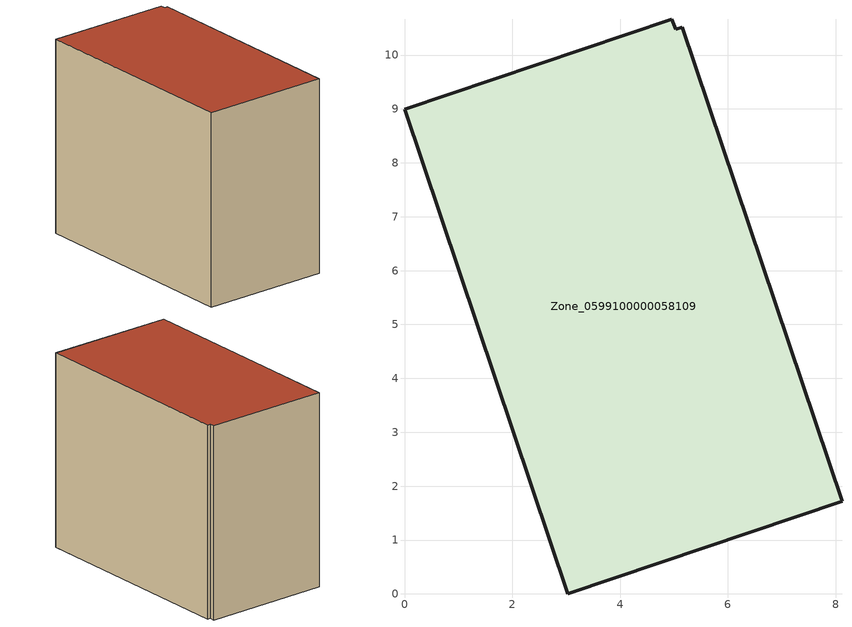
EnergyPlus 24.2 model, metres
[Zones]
Zone_0599100000058109
 floor ground (C_G): 3.03,0 0,8.99 4.96,10.67 5.03,10.48 5.15,10.52 8.12,1.72 z0.41
 wall outside (C_F): 3.03,0 8.12,1.72 5.15,10.52 5.03,10.48 4.96,10.67 0,8.99 3.03,0 z0.41:8.52
 roof outside (C_R): 0,8.99 3.03,0 8.12,1.72 5.15,10.52 5.03,10.48 4.96,10.67 z8.52
[BUILDING]
Pand.0599100000058109: North Axis=0; Terrain=City; Loads Convergence Tolerance Value=0.04; Temperature Convergence Tolerance Value=0.4; Solar Distribution=FullExterior; Maximum Number of Warmup Days=25; Minimum Number of Warmup Days=1
[Site:Location]
Rotterdam.The.Hague.AP_ZH_NLD Design_Conditions: Latitude=51.96; Longitude=4.45; Time Zone=1; Elevation=-4.5
[SITE:GROUNDTEMPERATURE:BUILDINGSURFACE]
18, 18, 18, 18, 18, 18, 18, 18, 18, 18, 18, 18
[MATERIAL] Thermal Absorptance=0.9; Solar Absorptance=0.7; Visible Absorptance=0.7
Name | Roughness | Thickness | Conductivity | Density | Specific Heat
G.TI.1965-1974 | MediumSmooth | 0.15 | 0.882353 | 540 | 1210
F.TI.1965-1974 | Rough | 0.3 | 0.697674 | 1920 | 840
R.TI.1965-1974 | MediumRough | 0.2 | 0.232558 | 1500 | 1000
[CONSTRUCTION]
C_G: G.TI.1965-1974
C_F: F.TI.1965-1974
C_R: R.TI.1965-1974
[ZONE]
Zone_0599100000058109: Type=1; Multiplier=1; Ceiling Height=Autocalculate; Volume=Autocalculate; Floor Area=autocalculate; Part of Total Floor Area=Yes
[ZONEINFILTRATION:DESIGNFLOWRATE]
Infil_Zone_0599100000058109: Zone or ZoneList or Space or SpaceList=Zone_0599100000058109; Schedule=AlwaysOn; Design Flow Rate Calculation Method=Flow/Area; Flow Rate per Floor Area=0.003; Constant Term Coefficient=1; Temperature Term Coefficient=0; Velocity Term Coefficient=0; Velocity Squared Term Coefficient=0
[HVACTEMPLATE:ZONE:IDEALLOADSAIRSYSTEM]
Zone_0599100000058109: Maximum Heating Supply Air Temperature=50; Minimum Cooling Supply Air Temperature=13; Maximum Heating Supply Air Humidity Ratio=0.0156; Minimum Cooling Supply Air Humidity Ratio=0.0077; Heating Limit=NoLimit; Cooling Limit=NoLimit; Dehumidification Control Type=ConstantSensibleHeatRatio; Cooling Sensible Heat Ratio=0.7; Dehumidification Setpoint=60; Humidification Control Type=None; Humidification Setpoint=30; Outdoor Air Method=None; Outdoor Air Flow Rate per Person=0.00944; Outdoor Air Flow Rate per Zone Floor Area=0; Outdoor Air Flow Rate per Zone=0; Demand Controlled Ventilation Type=None; Outdoor Air Economizer Type=NoEconomizer; Heat Recovery Type=None; Sensible Heat Recovery Effectiveness=0.7; Latent Heat Recovery Effectiveness=0.65
[ZONECONTROL:THERMOSTAT]
ThermostatControl_Zone_0599100000058109: Zone or ZoneList=Zone_0599100000058109; Control Type Schedule=DualSetpointControlType; Control 1=Thermostat_Zone_0599100000058109; Temperature Difference Between Cutout And Setpoint=0
[THERMOSTATSETPOINT:DUALSETPOINT]
Thermostat_Zone_0599100000058109: Heating Setpoint Temperature Schedule=HeatingSetpoint_Zone_0599100000058109; Cooling Setpoint Temperature Schedule=CoolingSetpoint_Zone_0599100000058109
[SCHEDULE:COMPACT]
HeatingSetpoint_Zone_0599100000058109: Through: 12/31, For: AllDays, Until: 24:00, 21
CoolingSetpoint_Zone_0599100000058109: Through: 12/31, For: AllDays, Until: 24:00, 24
DualSetpointControlType: Through: 12/31, For: AllDays, Until: 24:00, 4
AlwaysOn: Through: 12/31, For: AllDays, Until: 24:00, 1
